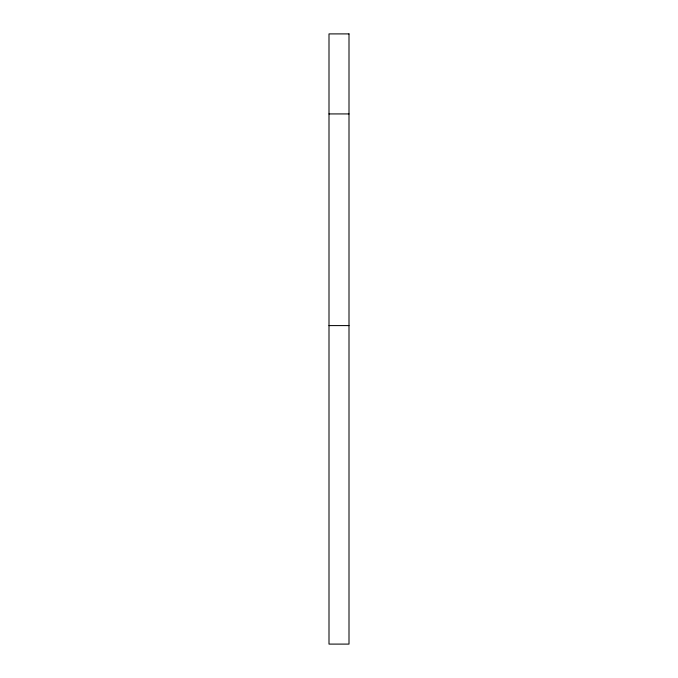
<?xml version="1.0" encoding="UTF-8"?>
<svg xmlns="http://www.w3.org/2000/svg" width="678" height="678" viewBox="0 0 678 678"><rect width="100%" height="100%" fill="white"/><g stroke="black" fill="none" stroke-linecap="round" stroke-linejoin="round"><path stroke-width="1.02" d="M329 113.929L349.001 113.929M329 325.593L349.001 325.593M349.001 33.9L329 33.9L329 644.1L349.001 644.1L349.001 33.9"/></g></svg>
